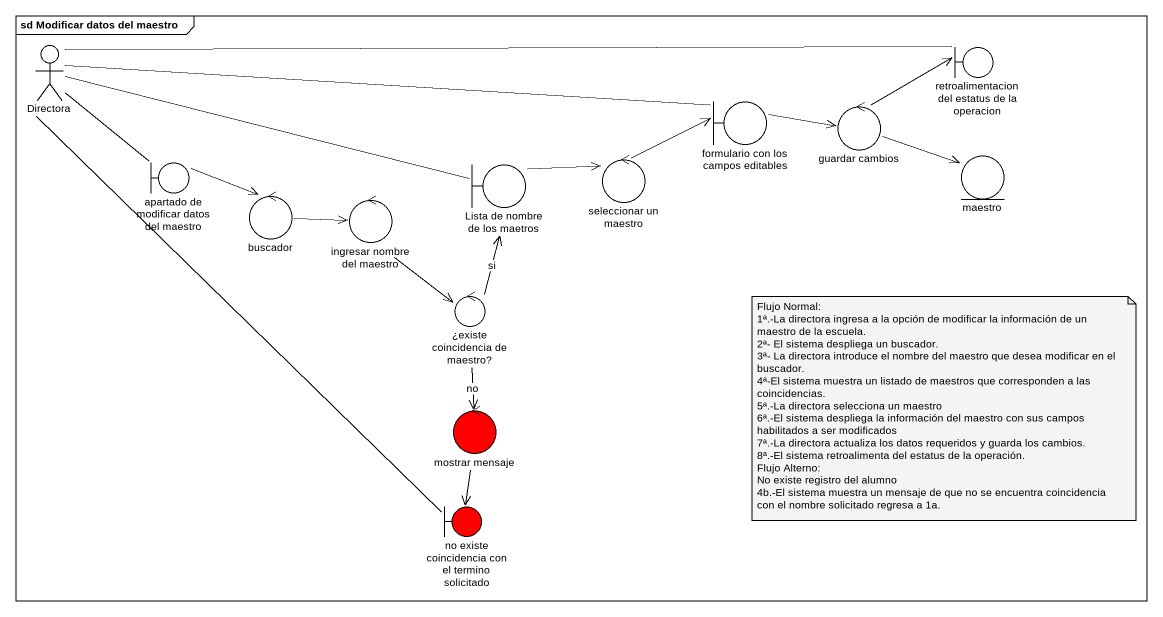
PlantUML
@startuml
mainframe sd Modificar datos del maestro
actor Directora
boundary "retroalimentacion del estatus de la operacion" as retroalimentacion_del
boundary "formulario con los campos editables" as formulario_con_los_campos
control "guardar cambios" as guardar_cambios
entity maestro
boundary "apartado de modificar datos del maestro" as apartado_de_modificar_datos
control buscador
control "ingresar nombre del maestro" as ingresar_nombre_del_maestro
boundary "Lista de nombre de los maetros" as Lista_de_nombre_de_los
control "seleccionar un maestro" as seleccionar_un_maestro
control "¿existe coincidencia de maestro?" as existe_coincidencia_de
control "mostrar mensaje" as mostrar_mensaje #FF0000
boundary "no existe coincidencia con el termino solicitado" as no_existe_coincidencia_con #FF0000
Directora -right- retroalimentacion_del
Directora -right- formulario_con_los_campos
Directora -- apartado_de_modificar_datos
Directora -right- Lista_de_nombre_de_los
Directora -- no_existe_coincidencia_con
formulario_con_los_campos -right-> guardar_cambios
guardar_cambios -right-> retroalimentacion_del
guardar_cambios -right-> maestro
apartado_de_modificar_datos -right-> buscador
buscador -right-> ingresar_nombre_del_maestro
ingresar_nombre_del_maestro --> existe_coincidencia_de
Lista_de_nombre_de_los -right-> seleccionar_un_maestro
seleccionar_un_maestro -right-> formulario_con_los_campos
existe_coincidencia_de -up-> Lista_de_nombre_de_los : si
existe_coincidencia_de --> mostrar_mensaje : no
mostrar_mensaje --> no_existe_coincidencia_con
note as N1
  Flujo Normal:
  1ª.-La directora ingresa a la opción de modificar la información de un maestro de la escuela.
  2ª- El sistema despliega un buscador.
  3ª- La directora introduce el nombre del maestro que desea modificar en el buscador.
  4ª-El sistema muestra un listado de maestros que corresponden a las coincidencias.
  5ª.-La directora selecciona un maestro
  6ª.-El sistema despliega la información del maestro con sus campos habilitados a ser modificados
  7ª.-La directora actualiza los datos requeridos y guarda los cambios.
  8ª.-El sistema retroalimenta del estatus de la operación.
  Flujo Alterno:
  No existe registro del alumno
  4b.-El sistema muestra un mensaje de que no se encuentra coincidencia con el nombre solicitado regresa a 1a.
end note
@enduml
